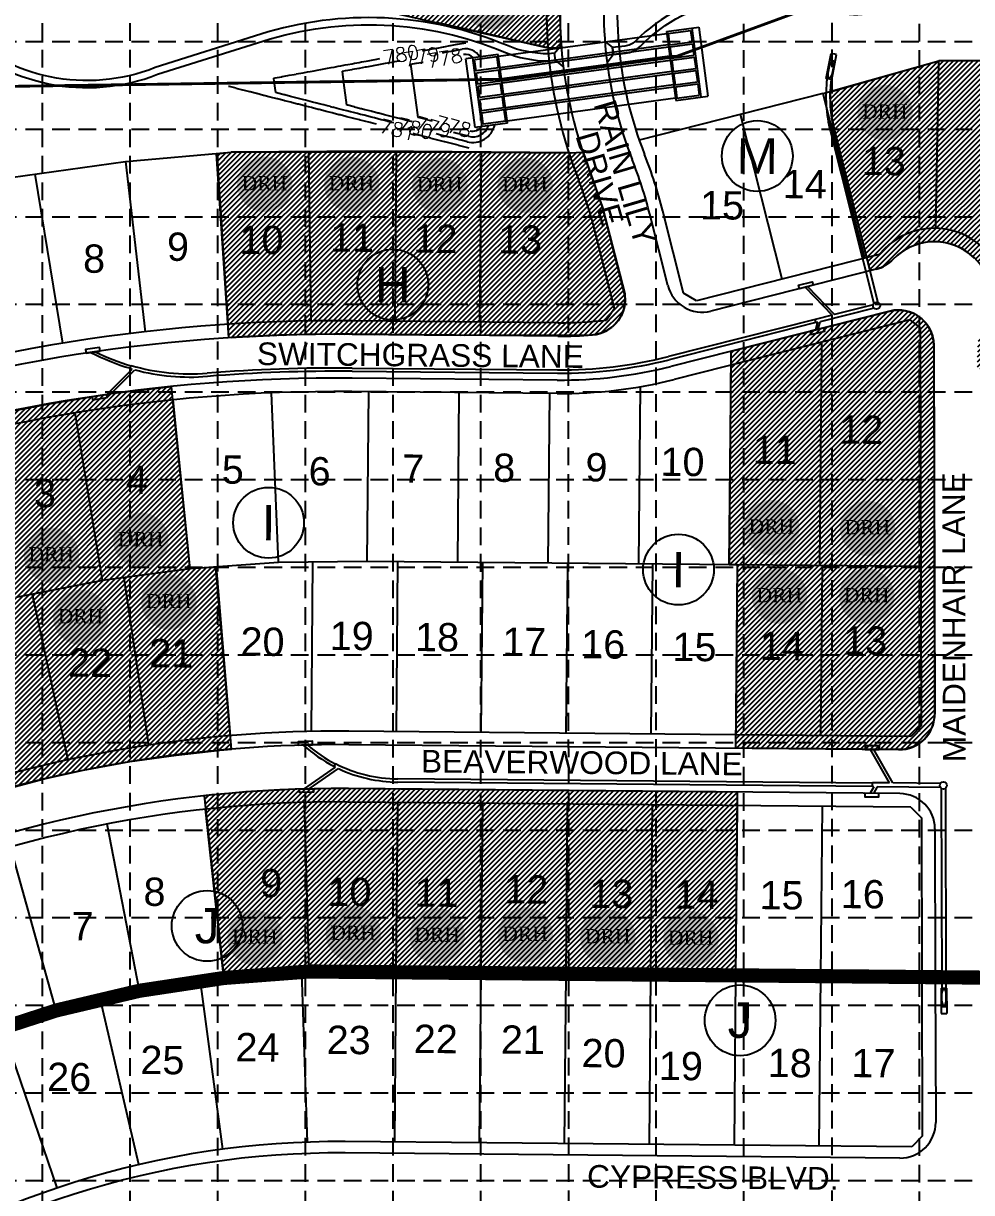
# Model space of a CAD drawing. Header units: feet. Extents: x 9681 to 12164, y 9191 to 13159.
# Drawn here: x 11095 to 11765, y 10733 to 11559 of the extents above; entities that cross this region are included whole.
import ezdxf
from ezdxf.enums import TextEntityAlignment as Align

# ---------------------------------------------------------------- set-up
doc = ezdxf.new("R2010")
doc.units = ezdxf.units.FT
doc.header["$MEASUREMENT"] = 0
doc.linetypes.add('CENTER2', pattern=[1.125, 0.75, -0.125, 0.125, -0.125])
doc.linetypes.add('DASHED', pattern=[0.75, 0.5, -0.25])
for name, color, linetype in [('1BLKNO', 15, 'Continuous'), ('1LOT', 15, 'Continuous'), ('1LTNO', 15, 'Continuous'), ('1PHASELINE', 2, 'Continuous'), ('1PVMT', 15, 'Continuous'), ('1ROW', 15, 'Continuous'), ('1SD', 15, 'Continuous'), ('1SD-INLET', 15, 'Continuous'), ('1STNM', 15, 'Continuous'), ('4BLKNO', 3, 'Continuous'), ('4LOT', 3, 'Continuous'), ('4LTNO', 3, 'Continuous'), ('4PVMT', 3, 'Continuous'), ('4ROW', 3, 'Continuous'), ('4STNM', 3, 'Continuous'), ('CL CREEK-REALIGN', 5, 'CENTER2'), ('CREEKCONT-MJR', 2, 'Continuous'), ('CREEKCONT-MNR', 3, 'Continuous'), ('DRH LOTS', 1, 'Continuous'), ('GRID', 254, 'DASHED'), ('LND-WALK', 2, 'Continuous'), ('SODDED LOT', 2, 'Continuous')]:
    doc.layers.add(name, color=color, linetype=linetype)
doc.styles.add('DRHorton', font='dutcheb.ttf')
doc.styles.get("Standard").update_dxf_attribs({"font": 'ARIAL.TTF'})

msp = doc.modelspace()

# ---------------------------------------------------------------- hatches: boundary and pattern name
h = msp.add_hatch(color=1)
h.paths.add_polyline_path([(11444.91, 11574.2, 1), (11405.69, 11574.2, 1)])
h.paths.add_polyline_path([(11407.63, 11566.13), (11442.65, 11566.13), (11442.65, 11583.52), (11407.63, 11583.52)], flags=24)
h = msp.add_hatch(color=1)
h.paths.add_polyline_path([(11723.2, 11496.07, 1), (11683.98, 11496.07, 1)])
h.paths.add_polyline_path([(11685.92, 11487.99), (11720.95, 11487.99), (11720.95, 11505.38), (11685.92, 11505.38)], flags=24)
h = msp.add_hatch(color=1)
h.paths.add_polyline_path([(11284.85, 11445.37, 1), (11245.63, 11445.37, 1)])
h.paths.add_polyline_path([(11247.57, 11437.29), (11282.6, 11437.29), (11282.6, 11454.68), (11247.57, 11454.68)], flags=24)
h = msp.add_hatch(color=1)
h.paths.add_polyline_path([(11346.4, 11445.37, 1), (11307.18, 11445.37, 1)])
h.paths.add_polyline_path([(11309.13, 11437.29), (11344.15, 11437.29), (11344.15, 11454.68), (11309.13, 11454.68)], flags=24)
h = msp.add_hatch(color=1)
h.paths.add_polyline_path([(11408.63, 11444.69, 1), (11369.41, 11444.69, 1)])
h.paths.add_polyline_path([(11371.35, 11436.61), (11406.38, 11436.61), (11406.38, 11454), (11371.35, 11454)], flags=24)
h = msp.add_hatch(color=1)
h.paths.add_polyline_path([(11468.87, 11444.73, 1), (11429.65, 11444.73, 1)])
h.paths.add_polyline_path([(11431.59, 11436.65), (11466.62, 11436.65), (11466.62, 11454.04), (11431.59, 11454.04)], flags=24)
h = msp.add_hatch(color=1)
h.paths.add_polyline_path([(11643.04, 11202.84, 1), (11603.82, 11202.84, 1)])
h.paths.add_polyline_path([(11605.76, 11194.76), (11640.79, 11194.76), (11640.79, 11212.15), (11605.76, 11212.15)], flags=24)
h = msp.add_hatch(color=1)
h.paths.add_polyline_path([(11710.78, 11202.33, 1), (11671.56, 11202.33, 1)])
h.paths.add_polyline_path([(11673.5, 11194.26), (11708.52, 11194.26), (11708.52, 11211.64), (11673.5, 11211.64)], flags=24)
h = msp.add_hatch(color=1)
h.paths.add_polyline_path([(11197.34, 11193.94, 1), (11158.12, 11193.94, 1)])
h.paths.add_polyline_path([(11160.06, 11185.86), (11195.09, 11185.86), (11195.09, 11203.25), (11160.06, 11203.25)], flags=24)
h = msp.add_hatch(color=1)
h.paths.add_polyline_path([(11134.19, 11183.28, 1), (11094.97, 11183.28, 1)])
h.paths.add_polyline_path([(11096.91, 11175.21), (11131.93, 11175.21), (11131.93, 11192.59), (11096.91, 11192.59)], flags=24)
h = msp.add_hatch(color=1)
h.paths.add_polyline_path([(11648.6, 11154.34, 1), (11609.38, 11154.34, 1)])
h.paths.add_polyline_path([(11611.32, 11146.26), (11646.35, 11146.26), (11646.35, 11163.65), (11611.32, 11163.65)], flags=24)
h = msp.add_hatch(color=1)
h.paths.add_polyline_path([(11710.27, 11154.34, 1), (11671.05, 11154.34, 1)])
h.paths.add_polyline_path([(11672.99, 11146.26), (11708.02, 11146.26), (11708.02, 11163.65), (11672.99, 11163.65)], flags=24)
h = msp.add_hatch(color=1)
h.paths.add_polyline_path([(11217.22, 11150.18, 1), (11178, 11150.18, 1)])
h.paths.add_polyline_path([(11179.95, 11142.1), (11214.97, 11142.1), (11214.97, 11159.49), (11179.95, 11159.49)], flags=24)
h = msp.add_hatch(color=1)
h.paths.add_polyline_path([(11154.89, 11139.37, 1), (11115.67, 11139.37, 1)])
h.paths.add_polyline_path([(11117.62, 11131.3), (11152.64, 11131.3), (11152.64, 11148.69), (11117.62, 11148.69)], flags=24)
h = msp.add_hatch(color=1)
h.paths.add_polyline_path([(11278.02, 10913.02, 1), (11238.8, 10913.02, 1)])
h.paths.add_polyline_path([(11240.75, 10904.94), (11275.77, 10904.94), (11275.77, 10922.33), (11240.75, 10922.33)], flags=24)
h = msp.add_hatch(color=1)
h.paths.add_polyline_path([(11347.49, 10915.8, 1), (11308.27, 10915.8, 1)])
h.paths.add_polyline_path([(11310.22, 10907.72), (11345.24, 10907.72), (11345.24, 10925.11), (11310.22, 10925.11)], flags=24)
h = msp.add_hatch(color=1)
h.paths.add_polyline_path([(11406.77, 10914.37, 1), (11367.55, 10914.37, 1)])
h.paths.add_polyline_path([(11369.49, 10906.29), (11404.52, 10906.29), (11404.52, 10923.68), (11369.49, 10923.68)], flags=24)
h = msp.add_hatch(color=1)
h.paths.add_polyline_path([(11468.95, 10915.06, 1), (11429.73, 10915.06, 1)])
h.paths.add_polyline_path([(11431.67, 10906.99), (11466.69, 10906.99), (11466.69, 10924.37), (11431.67, 10924.37)], flags=24)
h = msp.add_hatch(color=1)
h.paths.add_polyline_path([(11527.3, 10913.33, 1), (11488.08, 10913.33, 1)])
h.paths.add_polyline_path([(11490.02, 10905.25), (11525.05, 10905.25), (11525.05, 10922.64), (11490.02, 10922.64)], flags=24)
h = msp.add_hatch(color=1)
h.paths.add_polyline_path([(11586, 10912.28, 1), (11546.78, 10912.28, 1)])
h.paths.add_polyline_path([(11548.72, 10904.21), (11583.75, 10904.21), (11583.75, 10921.6), (11548.72, 10921.6)], flags=24)
at = {"layer": 'SODDED LOT'}
h = msp.add_hatch(dxfattribs=at)
h.set_pattern_fill('ANSI31', color=256, scale=20, style=0)
h.paths.add_polyline_path([(11241.19, 11592.68), (11267.75, 11709.24), (11423.52, 11673.45), (11436.25, 11670.98), (11461.97, 11665.21), (11465.88, 11663.93), (11469.16, 11662.4), (11471.78, 11660.64), (11474.73, 11658.12), (11476.92, 11655.41), (11478.69, 11652.6), (11480.22, 11649.35), (11481.3, 11645.22), (11481.71, 11640.15), (11481.03, 11635.02), (11478.53, 11622.07), (11477.41, 11615.01), (11476.11, 11605.56), (11473.96, 11583.19), (11473.96, 11568.37), (11473.96, 11555.69), (11474.93, 11541.64), (11465.35, 11541.72), (11421.35, 11551.86), (11410.95, 11554.19), (11387.59, 11559.51), (11338.63, 11570.61), (11289.69, 11581.73)])
h = msp.add_hatch(dxfattribs=at)
h.set_pattern_fill('ANSI31', color=256, scale=20, style=0)
h.paths.add_polyline_path([(11693.06, 11384.43), (11667.44, 11484.82), (11665.99, 11492.2), (11665.09, 11500.27), (11664.81, 11510.83), (11741.45, 11532.73), (11907.73, 11533.06), (11908.5, 11388.33), (11908.66, 11315.25), (11768.93, 11314.7), (11768.98, 11329.82), (11769.17, 11332.91), (11769.9, 11336.5), (11771.15, 11339.87), (11774.97, 11346.96), (11776.68, 11351.18), (11777.89, 11355.45), (11778.65, 11360.04), (11778.87, 11364.68), (11778.6, 11369.03), (11777.79, 11373.71), (11776.42, 11378.15), (11774.7, 11382.19), (11772.42, 11386.27), (11769.64, 11390.08), (11766.72, 11393.23), (11763.21, 11396.29), (11759.43, 11398.91), (11755.37, 11401.07), (11751.09, 11402.78), (11746.54, 11403.98), (11742.08, 11404.65), (11737.69, 11404.8), (11733.15, 11404.48), (11728.68, 11403.64), (11724.24, 11402.27), (11720.07, 11400.43), (11716.08, 11398.11), (11712.47, 11395.45), (11708.14, 11391.43), (11706.51, 11389.92), (11703.64, 11387.99), (11700.49, 11386.43), (11697.12, 11385.34)])
h = msp.add_hatch(dxfattribs=at)
h.set_pattern_fill('ANSI31', color=256, scale=20, style=0)
h.paths.add_polyline_path([(11239.8, 11336.84), (11231.23, 11466.93), (11241.23, 11468.06), (11296.23, 11468.22), (11418.85, 11468.07), (11480.23, 11467.59), (11490.15, 11468.08), (11498.98, 11443.25), (11503.96, 11428.94), (11519.58, 11368.08), (11519.83, 11362.87), (11519.34, 11359.12), (11518.4, 11355.72), (11517.02, 11352.27), (11515.06, 11349.16), (11512.77, 11346.45), (11510.23, 11344.17), (11507.04, 11342.05), (11503.66, 11340.42), (11500.09, 11339.41), (11496.36, 11338.87), (11403.62, 11338.67), (11301.71, 11339.46), (11273.77, 11338.5)])
h = msp.add_hatch(dxfattribs=at)
h.set_pattern_fill('ANSI31', color=256, scale=20, style=0)
h.paths.add_polyline_path([(11598.09, 11047), (11599.17, 11176.42), (11593.52, 11176.5), (11594.86, 11327.51), (11671.23, 11346.81), (11705.92, 11355.57), (11706.88, 11355.83), (11710.15, 11356.41), (11713.64, 11356.57), (11717.23, 11356.24), (11720.58, 11355.39), (11724.03, 11354), (11726.89, 11352.31), (11729.59, 11350.23), (11732.23, 11347.49), (11734.24, 11344.7), (11735.84, 11341.63), (11737.03, 11338.43), (11737.71, 11335.02), (11737.96, 11331.72), (11738.55, 11069.11), (11737.37, 11063.01), (11734.56, 11057.38), (11731.62, 11053.51), (11728.34, 11050.81), (11726.94, 11049.72), (11723.12, 11047.8), (11719.88, 11046.64), (11716.29, 11046.13)])
h = msp.add_hatch(dxfattribs=at)
h.set_pattern_fill('ANSI31', color=256, scale=20, style=0)
h.paths.add_polyline_path([(11241.81, 11046.26), (11230.72, 11174.92), (11212.69, 11173.68), (11199.46, 11302.37), (11156.57, 11297.38), (11111.46, 11289.86), (11058.91, 11279.64), (11025.67, 11271.23), (10992.26, 11262), (10947.63, 11248.05), (10929.92, 11241.76), (10926.95, 11240.58), (10923.85, 11238.54), (10920.94, 11236.1), (10918.59, 11233.35), (10916.7, 11230.36), (10915.19, 11227.05), (10914.11, 11223.23), (10913.73, 11219.89), (10913.7, 11216.07), (10914.32, 11212.5), (10921.32, 11194.01), (10992.2, 11014.98), (10994.11, 11011.08), (10998.37, 11005.65), (11001.5, 11003.26), (11006.48, 11000.54), (11012.37, 10999), (11016.17, 10998.95), (11020.23, 10999.33), (11032.77, 11003.24), (11067.64, 11014.2), (11109.39, 11025.24), (11137, 11031.4), (11170.07, 11037.55), (11202.63, 11042.01), (11233.64, 11045.57)])
h = msp.add_hatch(dxfattribs=at)
h.set_pattern_fill('ANSI31', color=256, scale=20, style=0)
h.paths.add_polyline_path([(11598.19, 10886.4), (11599.33, 11015.94), (11361.74, 11018.05), (11321.74, 11018.38), (11286.75, 11017.98), (11253.01, 11016.08), (11224.18, 11013.51), (11222.55, 11013.25), (11236.42, 10884.68), (11296.49, 10889.23)])

# ---------------------------------------------------------------- linework, layer by layer
at = {"layer": '1BLKNO', "color": 7, "linetype": 'Continuous'}
for centre in [(11613.26, 11465.37), (11355.75, 11374.49), (11268.01, 11206.24), (11557.58, 11173.15), (11224.59, 10921.38)]:
    msp.add_circle(centre, 25, dxfattribs=at)
at = {"layer": '1LOT', "color": 7, "linetype": 'Continuous'}
for p, q in [((10743.93, 11705.37), (11465.34, 11541.9)), ((11659.67, 11509.44), (11741.51, 11532.74)), ((11739.3, 11414.3), (11741.51, 11532.74)), ((11907.96, 11533.14), (11741.51, 11532.74)), ((11659.67, 11509.44), (11529.86, 11476.62)), ((11659.67, 11509.44), (11689.09, 11393.11)), ((11630.92, 11378.4), (11601.5, 11494.73)), ((11166.93, 11461.43), (11241.55, 11468.11)), ((11342.93, 11468.77), (11241.55, 11468.11)), ((11296.08, 11468.47), (11297.94, 11348.81)), ((11480.16, 11467.53), (11342.93, 11468.77)), ((11357.34, 11348.64), (11358.43, 11468.63)), ((11417.34, 11348.09), (11418.43, 11468.09)), ((10973.84, 11434.52), (11166.93, 11461.43)), ((11166.93, 11461.43), (11180.68, 11341.22)), ((11231.39, 11467.2), (11239.22, 11346.46)), ((11102.83, 11452.5), (11122.47, 11333.1)), ((11657.45, 11175.9), (11658.89, 11333.89)), ((11593.49, 11176.48), (11594.77, 11317.68)), ((11529.52, 11177.06), (11530.66, 11302.41)), ((11274.91, 11178.11), (11270.04, 11298.02)), ((11337.62, 11178.81), (11338.71, 11298.8)), ((11401.59, 11178.23), (11402.68, 11298.22)), ((11465.56, 11177.65), (11466.65, 11297.64)), ((11212.63, 11173.68), (11200.47, 11293.06)), ((11150.74, 11165.47), (11131.33, 11283.89)), ((11337.62, 11178.81), (11274.91, 11178.11)), ((11299.13, 11178.38), (11298.05, 11058.77)), ((11728.84, 11175.25), (11337.62, 11178.81)), ((11359.14, 11178.61), (11358.05, 11058.62)), ((11212.63, 11173.68), (11150.74, 11165.47)), ((11274.91, 11178.11), (11212.63, 11173.68)), ((11230.93, 11174.98), (11240.91, 11055.8)), ((11419.14, 11178.07), (11418.05, 11058.07)), ((11479.13, 11177.52), (11478.04, 11057.53)), ((11539.13, 11176.98), (11538.04, 11056.98)), ((11599.13, 11176.43), (11598.04, 11056.44)), ((11659.13, 11175.89), (11658.04, 11055.89)), ((11150.74, 11165.47), (11089.46, 11153.5)), ((11165.62, 11167.44), (11183.24, 11049.09)), ((11100.93, 11155.74), (11126.11, 11038.71)), ((11296.64, 10889.17), (11293.42, 11008.65)), ((11358.18, 10888.61), (11359.27, 11008.6)), ((11418.17, 10888.06), (11419.26, 11008.06)), ((11478.17, 10887.52), (11479.26, 11007.51)), ((11538.17, 10886.97), (11539.26, 11006.97)), ((11598.17, 10886.43), (11599.26, 11006.42)), ((11658.16, 10885.88), (11659.25, 11005.88)), ((11236.44, 10884.59), (11223.37, 11003.87)), ((11176.76, 10875.55), (11153.95, 10993.37)), ((11118.03, 10861.66), (11085.62, 10977.2)), ((11296.64, 10889.17), (11236.44, 10884.59)), ((11729.55, 10885.23), (11296.64, 10889.17)), ((11236.44, 10884.59), (11176.76, 10875.55)), ((11176.76, 10875.55), (11118.03, 10861.66)), ((11118.03, 10861.66), (11060.63, 10842.99))]:
    msp.add_line(p, q, dxfattribs=at)
at = {"layer": '1PHASELINE', "color": 7, "linetype": 'Continuous', "const_width": 10}
msp.add_lwpolyline([(11909.52, 10895.09), (11779.52, 10894.77), (11779.55, 10884.78), (11296.64, 10889.17), (11236.44, 10884.59), (11176.76, 10875.55), (11118.03, 10861.66), (11060.63, 10842.99)], dxfattribs=at)
at = {"layer": '1PVMT', "color": 7, "linetype": 'Continuous'}
for p, q in [((11550.05, 11373.93), (11537.34, 11424.19)), ((11519.07, 11369.98), (11507.29, 11416.59)), ((11697.17, 11385.35), (11580.42, 11355.82)), ((11706.82, 11355.81), (11552.18, 11316.71)), ((11472.25, 11338.09), (11327.27, 11339.41)), ((11737.95, 11331.64), (11738.59, 11070.95)), ((11471.97, 11307.09), (11326.98, 11308.41)), ((11713.36, 11045.89), (11324.63, 11049.42)), ((11714.02, 11014.88), (11324.35, 11018.42)), ((11738.79, 10989.94), (11739.05, 10884.97)), ((11739.05, 10884.97), (11770.05, 10885.05))]:
    msp.add_line(p, q, dxfattribs=at)
for centre, radius, start, end in [((11789.3, 11567.8), 315.5, 168.30711, 201.60863), ((11789.3, 11567.8), 284.5, 168.30711, 201.60863), ((11231.47, 11346.84), 315.5, 14.19141, 21.60863), ((11231.47, 11346.84), 284.5, 14.19141, 21.60863), ((11738.37, 11364.31), 40.5, 328.06238, 136.26915), ((11691.04, 11409.59), 25, 284.19141, 316.26915), ((11494.84, 11363.85), 25, 274.42091, 14.19141), ((11574.29, 11380.06), 25, 194.19141, 284.19141), ((11712.95, 11331.58), 25, 0.14012, 104.19141), ((11316.49, 10153.96), 1185.5, 89.47929, 109.68144), ((11474.83, 11622.58), 284.5, 269.47929, 274.42091), ((11474.83, 11622.58), 315.5, 269.47929, 284.19141), ((11316.49, 10153.96), 1154.5, 89.47929, 109.54388), ((11713.59, 11070.89), 25, 269.47929, 0.14012), ((11316.49, 10153.96), 895.5, 89.47929, 109.07705), ((11316.49, 10153.96), 864.5, 89.47929, 115.07821), ((11713.79, 10989.88), 25, 0.14012, 89.47929)]:
    msp.add_arc(centre, radius, start, end, dxfattribs=at)
at = {"layer": '1ROW', "color": 7, "linetype": 'Continuous'}
for p, q in [((11561.22, 11368.51), (11546.55, 11426.52)), ((11512.38, 11357.69), (11498.08, 11414.26)), ((11699.48, 11395.73), (11570.33, 11363.07)), ((11570.33, 11363.07), (11561.22, 11368.51)), ((11512.38, 11357.69), (11506.79, 11349.44)), ((11472.33, 11347.59), (11327.35, 11348.91)), ((11721.13, 11349.63), (11554.51, 11307.5)), ((11721.13, 11349.63), (11728.42, 11343.97)), ((11728.42, 11343.97), (11729.11, 11062.75)), ((11471.88, 11297.59), (11326.9, 11298.91)), ((11729.11, 11062.75), (11721.63, 11055.31)), ((11721.63, 11055.31), (11324.72, 11058.92)), ((11721.75, 11005.31), (11324.26, 11008.92)), ((11721.75, 11005.31), (11729.27, 10997.74)), ((11729.27, 10997.74), (11729.55, 10885.23))]:
    msp.add_line(p, q, dxfattribs=at)
for centre, radius, start, end in [((11789.3, 11567.8), 325, 168.30711, 201.60863), ((11789.3, 11567.8), 275, 168.30711, 201.60863), ((11231.47, 11346.84), 325, 14.19141, 21.60863), ((11231.47, 11346.84), 275, 14.19141, 21.60863), ((11738.37, 11364.31), 50, 323.27023, 141.0613), ((11316.49, 10153.96), 1195, 89.47929, 110.04041), ((11474.83, 11622.58), 275, 269.47929, 276.67225), ((11474.83, 11622.58), 325, 269.47929, 284.19141), ((11316.49, 10153.96), 1145, 89.47929, 109.97235), ((11316.49, 10153.96), 905, 89.47929, 109.54097), ((11316.49, 10153.96), 855, 89.47929, 115.07821)]:
    msp.add_arc(centre, radius, start, end, dxfattribs=at)
at = {"layer": '1SD', "color": 7, "linetype": 'Continuous'}
for p, q in [((11549.29, 11551.76), (11430.37, 11535.69)), ((11549.09, 11553.25), (11571.88, 11556.33)), ((11549.09, 11553.25), (11555.65, 11504.69)), ((11550.28, 11551.9), (11566.13, 11554.04)), ((11550.28, 11551.9), (11551.35, 11543.97)), ((11566.13, 11554.04), (11567.21, 11546.11)), ((11566.93, 11555.66), (11573.49, 11507.1)), ((11571.88, 11556.33), (11578.44, 11507.77)), ((11550.36, 11543.83), (11431.44, 11527.76)), ((11550.56, 11542.35), (11431.64, 11526.28)), ((11551.35, 11543.97), (11567.21, 11546.11)), ((11551.55, 11542.48), (11567.41, 11544.62)), ((11551.55, 11542.48), (11552.62, 11534.55)), ((11567.41, 11544.62), (11568.48, 11536.7)), ((11430.17, 11537.18), (11407.38, 11534.1)), ((11413.94, 11485.54), (11407.38, 11534.1)), ((11418.89, 11486.21), (11412.33, 11534.77)), ((11429.38, 11535.56), (11413.52, 11533.42)), ((11430.45, 11527.63), (11429.38, 11535.56)), ((11436.73, 11488.62), (11430.17, 11537.18)), ((11551.63, 11534.42), (11432.71, 11518.35)), ((11552.62, 11534.55), (11568.48, 11536.7)), ((11552.82, 11533.07), (11568.68, 11535.21)), ((11568.68, 11535.21), (11569.75, 11527.28)), ((11662.02, 11520.22), (11665.37, 11537.91)), ((11669.3, 11537.17), (11665.37, 11537.91)), ((11665.95, 11519.48), (11669.3, 11537.17)), ((11414.59, 11525.49), (11413.52, 11533.42)), ((11430.45, 11527.63), (11414.59, 11525.49)), ((11430.65, 11526.14), (11414.79, 11524)), ((11431.72, 11518.22), (11430.65, 11526.14)), ((11551.83, 11532.93), (11432.91, 11516.86)), ((11552.82, 11533.07), (11553.89, 11525.14)), ((11553.89, 11525.14), (11569.75, 11527.28)), ((11554.1, 11523.65), (11569.95, 11525.79)), ((11569.95, 11525.79), (11571.02, 11517.87)), ((11668.37, 11532.25), (11664.44, 11533)), ((11415.87, 11516.07), (11414.79, 11524)), ((11431.72, 11518.22), (11415.87, 11516.07)), ((11552.9, 11525), (11433.98, 11508.94)), ((11553.1, 11523.52), (11434.19, 11507.45)), ((11554.1, 11523.65), (11555.17, 11515.72)), ((11555.17, 11515.72), (11571.02, 11517.87)), ((11665.95, 11519.48), (11662.02, 11520.22)), ((11431.92, 11516.73), (11416.07, 11514.59)), ((11417.14, 11506.66), (11416.07, 11514.59)), ((11432.99, 11508.8), (11417.14, 11506.66)), ((11432.99, 11508.8), (11431.92, 11516.73)), ((11554.18, 11515.59), (11435.26, 11499.52)), ((11554.38, 11514.1), (11435.46, 11498.03)), ((11555.37, 11514.24), (11571.22, 11516.38)), ((11555.37, 11514.24), (11556.44, 11506.31)), ((11571.22, 11516.38), (11572.3, 11508.45)), ((11433.19, 11507.31), (11417.34, 11505.17)), ((11418.41, 11497.24), (11417.34, 11505.17)), ((11434.27, 11499.39), (11433.19, 11507.31)), ((11555.45, 11506.18), (11436.53, 11490.11)), ((11555.65, 11504.69), (11578.44, 11507.77)), ((11556.44, 11506.31), (11572.3, 11508.45)), ((11434.27, 11499.39), (11418.41, 11497.24)), ((11434.47, 11497.9), (11418.61, 11495.76)), ((11419.68, 11487.83), (11418.61, 11495.76)), ((11435.54, 11489.97), (11434.47, 11497.9)), ((11436.73, 11488.62), (11413.94, 11485.54)), ((11435.54, 11489.97), (11419.68, 11487.83)), ((11664.88, 11482.74), (11695.61, 11361.23)), ((11667.79, 11483.47), (11698.51, 11361.96)), ((11646.99, 11372.66), (11666.11, 11353)), ((11648.67, 11373.08), (11667.79, 11353.42)), ((11695.15, 11360.34), (11667.79, 11353.42)), ((11666.11, 11353), (11654.1, 11349.96)), ((11695.76, 11357.92), (11657.76, 11348.31)), ((11654.13, 11349.84), (11550.44, 11323.62)), ((11654.69, 11347.66), (11550.99, 11321.43)), ((11654.72, 11347.54), (11654.1, 11349.96)), ((11654.59, 11342.61), (11656.09, 11347.88)), ((11656.09, 11347.88), (11654.72, 11347.54)), ((11656.27, 11343.03), (11657.76, 11348.31)), ((11153.48, 11296.72), (11171.6, 11314.81)), ((11153.8, 11294.56), (11173.55, 11314.28)), ((11170.31, 11315.18), (11170.89, 11317.36)), ((11327.03, 11313.29), (11472.01, 11311.97)), ((11327.05, 11315.54), (11472.03, 11314.22)), ((11706.69, 11022.45), (11693.34, 11046.07)), ((11709, 11022.43), (11695.64, 11046.05)), ((11292.93, 11018.11), (11315.25, 11033.52)), ((11296.58, 11018.2), (11317.32, 11032.52)), ((11315.17, 11036.08), (11314.14, 11034.08)), ((11694.72, 11019.93), (11359.28, 11022.98)), ((11694.74, 11022.18), (11359.3, 11025.23)), ((11694.71, 11019.56), (11694.74, 11022.56)), ((11706.69, 11022.45), (11694.74, 11022.56)), ((11742.73, 11022.12), (11709, 11022.43)), ((11695.69, 11019.55), (11693.05, 11015.07)), ((11695.69, 11019.55), (11694.71, 11019.56)), ((11698, 11019.53), (11695.36, 11015.05)), ((11742.7, 11019.12), (11698, 11019.53)), ((11743.22, 11018.6), (11743.56, 10877.48)), ((11746.22, 11018.61), (11746.56, 10877.49)), ((11743.06, 10877.48), (11747.06, 10877.49)), ((11743.06, 10877.48), (11743.11, 10859.48)), ((11747.06, 10877.49), (11747.11, 10859.49)), ((11743.1, 10864.48), (11747.1, 10864.49)), ((11743.11, 10859.48), (11747.11, 10859.49))]:
    msp.add_line(p, q, dxfattribs=at)
for centre in [(11697.55, 11359.66), (11744.71, 11020.6)]:
    msp.add_circle(centre, 2.5, dxfattribs=at)
for centre, radius, start, end in [((11763.27, 11507.66), 101.5, 172.9453, 194.21395), ((11763.27, 11507.66), 98.5, 173.05723, 194.21395), ((11212.43, 11460.32), 149.12, 243.32883, 253.80077), ((11212.43, 11460.32), 150.88, 242.39193, 253.81415), ((11474.83, 11622.58), 310.62, 269.47929, 284.19141), ((11474.83, 11622.58), 308.38, 269.47929, 284.19141), ((11212.43, 11460.32), 151.12, 253.81603, 254.32615), ((11212.43, 11460.32), 148.88, 253.79884, 274.70964), ((11212.43, 11460.32), 151.12, 255.09039, 274.70964), ((11316.49, 10153.96), 1161.62, 89.47929, 94.5343), ((11316.49, 10153.96), 1159.37, 89.47929, 94.5343), ((11360.2, 11124.1), 101, 227.91953, 242.90404), ((11360.2, 11124.1), 99, 229.15243, 242.90404), ((11360.2, 11124.1), 101.12, 242.90404, 243.60608), ((11360.2, 11124.1), 98.88, 242.90404, 269.48062), ((11360.2, 11124.1), 101.12, 244.90981, 269.48062)]:
    msp.add_arc(centre, radius, start, end, dxfattribs=at)
for centre, major_axis in [((11665.2, 11526.24), (1.12, 5.9)), ((11745.08, 10870.98), (-0.01, 6))]:
    msp.add_ellipse(centre, major_axis=major_axis, ratio=0.25, dxfattribs=at)
at = {"layer": '1SD-INLET', "color": 7, "linetype": 'Continuous'}
for points in [[(11642.98, 11371.65), (11642.37, 11374.07), (11652.07, 11376.52), (11652.68, 11374.1)], [(11650.58, 11341.59), (11651.2, 11339.17), (11660.89, 11341.62), (11660.28, 11344.04)], [(11148.94, 11327.57), (11148.58, 11330.04), (11138.69, 11328.59), (11139.05, 11326.11)], [(11153.46, 11296.88), (11153.82, 11294.4), (11143.93, 11292.95), (11143.56, 11295.42)], [(11298.98, 11049.29), (11298.91, 11051.8), (11288.92, 11051.55), (11288.98, 11049.05)], [(11689.51, 11048.61), (11689.49, 11046.11), (11699.49, 11046.01), (11699.51, 11048.51)], [(11689.21, 11015.11), (11689.19, 11012.61), (11699.19, 11012.52), (11699.21, 11015.02)]]:
    msp.add_lwpolyline(points, close=True, dxfattribs=at)
msp.add_lwpolyline([(11289.76, 11018.03), (11299.76, 11018.28), (11299.82, 11015.78), (11289.82, 11015.53), (11289.76, 11018.03)], dxfattribs=at)
at = {"layer": '4BLKNO', "color": 7, "linetype": 'Continuous'}
msp.add_circle((11601.14, 10854.64), 25, dxfattribs=at)
at = {"layer": '4LOT', "color": 7, "linetype": 'Continuous'}
for p, q in [((11235.58, 10763.61), (11219.85, 10882.08)), ((11295.53, 10768.6), (11291.44, 10888.77)), ((11357.09, 10768.61), (11358.18, 10888.61)), ((11417.08, 10768.07), (11418.17, 10888.06)), ((11477.08, 10767.52), (11478.17, 10887.52)), ((11537.08, 10766.98), (11538.17, 10886.97)), ((11597.08, 10766.43), (11598.17, 10886.43)), ((11657.07, 10765.89), (11658.16, 10885.88)), ((11176.39, 10752.79), (11149.2, 10869.03)), ((11118.55, 10736.23), (11080.1, 10849.32))]:
    msp.add_line(p, q, dxfattribs=at)
at = {"layer": '4PVMT', "color": 7, "linetype": 'Continuous'}
for p, q in [((11739.05, 10884.97), (11739.3, 10782.43)), ((11714.07, 10757.37), (11322.01, 10760.93))]:
    msp.add_line(p, q, dxfattribs=at)
for centre, radius, start, end in [((11714.3, 10782.37), 25, 269.47929, 0.14012), ((11316.49, 10153.96), 607, 89.47929, 126.17926)]:
    msp.add_arc(centre, radius, start, end, dxfattribs=at)
at = {"layer": '4ROW', "color": 7, "linetype": 'Continuous'}
for p, q in [((11729.55, 10885.23), (11729.82, 10772.73)), ((11722.34, 10765.3), (11322.08, 10768.93)), ((11729.82, 10772.73), (11722.34, 10765.3))]:
    msp.add_line(p, q, dxfattribs=at)
msp.add_arc((11316.49, 10153.96), 615, 89.47929, 125.59794, dxfattribs=at)
at = {"layer": 'CL CREEK-REALIGN', "color": 5, "linetype": 'Continuous', "lineweight": 30, "const_width": 2}
msp.add_lwpolyline([(11909.42, 11588.98), (11854.73, 11604.68), (11688.53, 11571.7), (11650.15, 11570.14), (11556.22, 11535.78), (11551.46, 11535.66), (11432.55, 11519.59), (11073.94, 11514.43), (10978.05, 11522.3), (10943.83, 11543.41), (10913.91, 11562.99), (10884.26, 11581.65), (10759.64, 11679.15), (10683.63, 11743.57), (10623.8, 11836.11), (10416.82, 11925.35), (10354.09, 11961.7), (10283.17, 11993.97), (10172.38, 12125.51), (9993.84, 12299.04), (9961.9, 12317.85)], dxfattribs=at)
at = {"layer": 'CREEKCONT-MJR', "color": 5, "extrusion": (0.181385, -0.983412, 0), "elevation": -9284.8}
for points in [[(13291.58, 780), (13296.13, 780)], [(13301.39, 780), (13306.17, 780)], [(13306.3, 780), (13312.38, 780)], [(13247.05, 780), (13250.4, 780)], [(13281.12, 780), (13281.79, 780)], [(13281.79, 780), (13286.1, 780)], [(13286.1, 780), (13286.68, 780)], [(13286.68, 780), (13291.12, 780)], [(13200.46, 780), (13203.23, 780)], [(13208.03, 780), (13210.49, 780)], [(13212.86, 780), (13215.51, 780)], [(13215.51, 780), (13217.7, 780)], [(13217.7, 780), (13220.53, 780)], [(13220.53, 780), (13222.56, 780)], [(13222.56, 780), (13225.54, 780)], [(13225.54, 780), (13227.44, 780)], [(13232.33, 780), (13235.58, 780)], [(13235.58, 780), (13237.23, 780)], [(13240.59, 780), (13242.13, 780)], [(13180.39, 780), (13184.36, 780)], [(13184.36, 780), (13185.41, 780)], [(13185.41, 780), (13189.01, 780)], [(13189.01, 780), (13190.43, 780)], [(13193.71, 780), (13195.44, 780)], [(13195.44, 780), (13198.45, 780)], [(13198.45, 780), (13200.46, 780)]]:
    msp.add_lwpolyline(points, dxfattribs=at)
at = {"layer": 'CREEKCONT-MJR', "color": 5, "elevation": 780}
for points in [[(11391.45, 11542.51), (11391.79, 11542.58)], [(11391.79, 11542.58), (11396.38, 11543.42)], [(11401.32, 11544.33), (11401.45, 11544.36)], [(11341.77, 11533.35), (11343.18, 11533.61)], [(11386.52, 11541.6), (11386.97, 11541.69)], [(11300.09, 11525.66), (11302.3, 11526.07)], [(11302.3, 11526.07), (11304.81, 11526.53)], [(11307.23, 11526.98), (11309.56, 11527.41)], [(11323.9, 11530.05), (11326.97, 11530.62)], [(11326.97, 11530.62), (11328.7, 11530.94)], [(11333.52, 11531.83), (11336.83, 11532.44)], [(11338.35, 11532.72), (11341.77, 11533.35)], [(11271.65, 11520.41), (11272.58, 11520.59)], [(11273.03, 11510.16), (11271.96, 11518.08)], [(11272.58, 11520.59), (11272.7, 11520.61)], [(11272.7, 11520.61), (11277.01, 11521.4)], [(11277.01, 11521.4), (11277.63, 11521.52)], [(11287.5, 11523.34), (11290.73, 11523.93)], [(11274.48, 11509.78), (11273.03, 11510.16)], [(11284.35, 11507.25), (11283.52, 11507.47)], [(11292.78, 11505.09), (11289.21, 11506.01)], [(11294.06, 11504.76), (11292.78, 11505.09)], [(11313.5, 11499.78), (11311.66, 11500.25)], [(11318.35, 11498.53), (11316.42, 11499.03)], [(11321.19, 11497.8), (11318.35, 11498.53)], [(11338.11, 11493.46), (11335.51, 11494.13)], [(11340.37, 11492.88), (11338.11, 11493.46)], [(11352.36, 11489.81), (11350.08, 11490.39)], [(11393.01, 11479.38), (11389.73, 11480.22)], [(11397.87, 11478.13), (11394.51, 11478.99)]]:
    msp.add_lwpolyline(points, dxfattribs=at)
at = {"layer": 'CREEKCONT-MJR', "color": 5, "extrusion": (-0.181385, 0.983412, 0), "elevation": 9284.8}
msp.add_lwpolyline([(-13301.15, 780), (-13301.39, 780)], dxfattribs=at)
at = {"layer": 'CREEKCONT-MJR', "color": 5, "extrusion": (0.990993, 0.133914, 0), "elevation": 12712.87}
msp.add_lwpolyline([(9904.86, 780), (9907.22, 780)], dxfattribs=at)
at = {"layer": 'CREEKCONT-MJR', "color": 5, "extrusion": (-0.248471, -0.968639, 0), "elevation": -13950.22}
for points in [[(8061.21, 780), (8061.06, 780)], [(8065.68, 780), (8061.21, 780)], [(8066.22, 780), (8065.68, 780)], [(8070.38, 780), (8066.22, 780)], [(8075.14, 780), (8071.24, 780)], [(8076.25, 780), (8075.14, 780)], [(8084.79, 780), (8081.27, 780)], [(8086.29, 780), (8084.79, 780)], [(8089.65, 780), (8086.29, 780)], [(8091.3, 780), (8089.65, 780)], [(8094.53, 780), (8091.3, 780)], [(8096.32, 780), (8094.53, 780)], [(8099.44, 780), (8096.32, 780)], [(8111.36, 780), (8109.28, 780)], [(8114.21, 780), (8111.36, 780)], [(8116.38, 780), (8114.21, 780)], [(8119.16, 780), (8116.38, 780)], [(8121.39, 780), (8119.16, 780)], [(8122.86, 780), (8121.39, 780)], [(8124.06, 780), (8122.86, 780)], [(8136.54, 780), (8134.09, 780)], [(8139.1, 780), (8136.54, 780)], [(8178.4, 780), (8176.47, 780)], [(8184.97, 780), (8183.42, 780)], [(8193.45, 780), (8189.91, 780)], [(8194.86, 780), (8193.45, 780)], [(8198.47, 780), (8194.86, 780)], [(8199.12, 780), (8198.47, 780)]]:
    msp.add_lwpolyline(points, dxfattribs=at)
at = {"layer": 'CREEKCONT-MJR', "color": 5, "extrusion": (0.248471, 0.968639, 0), "elevation": 13950.22}
for points in [[(-8104.35, 780), (-8101.33, 780)], [(-8131.64, 780), (-8129.07, 780)], [(-8134.09, 780), (-8131.64, 780)], [(-8144.12, 780), (-8141.45, 780)], [(-8145.76, 780), (-8144.12, 780)], [(-8180.03, 780), (-8178.4, 780)], [(-8189.91, 780), (-8188.43, 780)]]:
    msp.add_lwpolyline(points, dxfattribs=at)
at = {"layer": 'CREEKCONT-MJR', "color": 5, "linetype": 'Continuous'}
msp.add_arc((11412.19, 11490.98), 16, 255.61293, 347.12211, dxfattribs=at)
at = {"layer": 'CREEKCONT-MNR', "color": 5}
for points, elevation in [([(11390.8, 11538.34), (11391.85, 11538.53)], 779), ([(11396.79, 11539.44), (11398.76, 11539.81)], 779), ([(11401.72, 11540.35), (11403.56, 11540.69)], 779), ([(11320.12, 11525.3), (11322.3, 11525.7)], 779), ([(11336.37, 11528.3), (11337.23, 11528.46)], 779), ([(11341.09, 11529.17), (11342.17, 11529.37)], 779), ([(11342.17, 11529.37), (11345.84, 11530.04)], 779), ([(11345.84, 11530.04), (11347.1, 11530.28)], 779), ([(11352.04, 11531.19), (11355.37, 11531.8)], 779), ([(11372.36, 11530.88), (11372.52, 11530.91)], 778), ([(11239.72, 11514.58), (11239.72, 11514.58)], 781), ([(11240.13, 11514.48), (11239.98, 11514.52)], 781), ([(11239.98, 11514.52), (11239.98, 11514.52)], 781), ([(11250.02, 11511.94), (11249.85, 11511.99)], 781), ([(11254.87, 11510.7), (11254.71, 11510.74)], 781), ([(11259.71, 11509.46), (11259.57, 11509.49)], 781), ([(11288.52, 11502.07), (11284.14, 11503.19)], 781), ([(11294, 11500.66), (11293.38, 11500.82)], 781), ([(11373.68, 11492.57), (11371.55, 11508.36)], 778), ([(11298.91, 11499.4), (11298.23, 11499.58)], 781), ([(11303.82, 11498.14), (11303.09, 11498.33)], 781), ([(11308.72, 11496.89), (11307.95, 11497.08)], 781), ([(11318.51, 11494.38), (11317.67, 11494.59)], 781), ([(11323.39, 11493.12), (11322.52, 11493.34)], 781), ([(11345.17, 11495.77), (11341.06, 11496.82)], 779), ([(11345.91, 11495.58), (11345.17, 11495.77)], 779), ([(11349.89, 11494.56), (11345.91, 11495.58)], 779), ([(11350.77, 11494.33), (11349.89, 11494.56)], 779), ([(11355.63, 11493.09), (11354.61, 11493.35)], 779), ([(11334.82, 11490.19), (11332.74, 11490.72)], 781), ([(11335.75, 11489.95), (11334.82, 11490.19)], 781), ([(11368.81, 11489.71), (11365.35, 11490.59)], 779), ([(11369.34, 11489.57), (11368.81, 11489.71)], 779), ([(11383.68, 11490.01), (11380.61, 11490.8)], 778), ([(11378.81, 11478.91), (11378.54, 11478.97)], 781), ([(11382.88, 11477.86), (11382.61, 11477.93)], 781), ([(11387.46, 11476.69), (11382.88, 11477.86)], 781), ([(11387.68, 11476.63), (11387.46, 11476.69)], 781), ([(11406.07, 11480.15), (11403.41, 11480.83)], 779), ([(11409.21, 11479.34), (11408.27, 11479.58)], 779), ([(11397.18, 11474.19), (11392.49, 11475.4)], 781), ([(11402.04, 11472.95), (11397.3, 11474.16)], 781), ([(11402.11, 11472.93), (11402.04, 11472.95)], 781), ([(11406.9, 11471.7), (11402.11, 11472.93)], 781)]:
    msp.add_lwpolyline(points, dxfattribs=dict(at, elevation=elevation))
at = {"layer": 'CREEKCONT-MNR', "color": 5, "extrusion": (0.181385, -0.983412, 0)}
for points, elevation in [([(13295.81, 779), (13297.95, 779)], -9280.82), ([(13297.95, 779), (13300.82, 779)], -9280.82), ([(13302.83, 779), (13305.84, 779)], -9280.82), ([(13307.71, 779), (13309.03, 779)], -9280.82), ([(13225.08, 779), (13225.22, 779)], -9280.82), ([(13225.22, 779), (13229.82, 779)], -9280.82), ([(13230.23, 779), (13234.59, 779)], -9280.82), ([(13234.59, 779), (13235.25, 779)], -9280.82), ([(13235.25, 779), (13239.38, 779)], -9280.82), ([(13250.3, 779), (13253.85, 779)], -9280.82), ([(13253.85, 779), (13255.32, 779)], -9280.82), ([(13258.7, 779), (13260.33, 779)], -9280.82), ([(13260.33, 779), (13263.57, 779)], -9280.82), ([(13263.57, 779), (13264.5, 779)], -9280.82), ([(13271.42, 778), (13275.25, 778)], -9276.83), ([(13275.41, 778), (13280.07, 778)], -9276.83), ([(13280.07, 778), (13280.12, 778)], -9276.83)]:
    msp.add_lwpolyline(points, dxfattribs=dict(at, elevation=elevation))
at = {"layer": 'CREEKCONT-MNR', "color": 5, "extrusion": (0.990993, 0.133914, 0)}
for points, elevation in [([(9897.39, 779), (9905.57, 779)], 12761.56), ([(9881.89, 778), (9903.92, 778)], 12810.25), ([(9881.42, 779), (9897.39, 779)], 12761.56)]:
    msp.add_lwpolyline(points, dxfattribs=dict(at, elevation=elevation))
at = {"layer": 'CREEKCONT-MNR', "color": 5, "extrusion": (-0.181385, 0.983412, 0), "elevation": 9280.82}
for points in [[(-13229.82, 779), (-13230.23, 779)], [(-13240.27, 779), (-13244.19, 779)]]:
    msp.add_lwpolyline(points, dxfattribs=at)
at = {"layer": 'CREEKCONT-MNR', "color": 5, "extrusion": (-0.248471, -0.968639, 0)}
for points, elevation in [([(8026.46, 781), (8026.19, 781)], -13946.23), ([(8026.85, 781), (8026.62, 781)], -13946.23), ([(8031.63, 781), (8026.85, 781)], -13946.23), ([(8031.84, 781), (8031.63, 781)], -13946.23), ([(8036.65, 781), (8031.84, 781)], -13946.23), ([(8046.68, 781), (8041.83, 781)], -13946.23), ([(8051.69, 781), (8046.83, 781)], -13946.23), ([(8051.83, 781), (8051.69, 781)], -13946.23), ([(8056.51, 781), (8051.83, 781)], -13946.23), ([(8056.64, 781), (8056.51, 781)], -13946.23), ([(8061.52, 781), (8056.64, 781)], -13946.23), ([(8061.8, 781), (8061.52, 781)], -13946.23), ([(8066.54, 781), (8061.8, 781)], -13946.23), ([(8066.94, 781), (8066.54, 781)], -13946.23), ([(8071.55, 781), (8066.94, 781)], -13946.23), ([(8072.05, 781), (8071.55, 781)], -13946.23), ([(8077.14, 781), (8076.57, 781)], -13946.23), ([(8081.58, 781), (8077.14, 781)], -13946.23), ([(8086.6, 781), (8082.23, 781)], -13946.23), ([(8111.03, 779), (8110.49, 779)], -13954.2), ([(8111.05, 779), (8111.03, 779)], -13954.2), ([(8115.85, 779), (8111.05, 779)], -13954.2), ([(8091.61, 781), (8087.3, 781)], -13946.23), ([(8096.63, 781), (8092.36, 781)], -13946.23), ([(8101.64, 781), (8097.42, 781)], -13946.23), ([(8102.48, 781), (8101.64, 781)], -13946.23), ([(8106.66, 781), (8102.48, 781)], -13946.23), ([(8116.69, 781), (8112.57, 781)], -13946.23), ([(8116.07, 779), (8115.85, 779)], -13954.2), ([(8120.7, 779), (8116.07, 779)], -13954.2), ([(8121.08, 779), (8120.7, 779)], -13954.2), ([(8123.5, 779), (8121.08, 779)], -13954.2), ([(8123.75, 779), (8123.5, 779)], -13954.2), ([(8128.15, 779), (8123.75, 779)], -13954.2), ([(8142.75, 779), (8138.79, 779)], -13954.2), ([(8147.63, 779), (8143.81, 779)], -13954.2), ([(8148.82, 779), (8147.63, 779)], -13954.2), ([(8163.49, 778), (8161.42, 778)], -13958.19), ([(8121.7, 781), (8117.61, 781)], -13946.23), ([(8122.22, 781), (8121.7, 781)], -13946.23), ([(8129.39, 781), (8125.33, 781)], -13946.23), ([(8130.27, 781), (8129.39, 781)], -13946.23), ([(8134.05, 781), (8130.27, 781)], -13946.23), ([(8152.52, 779), (8148.82, 779)], -13954.2), ([(8163.56, 778), (8163.49, 778)], -13958.19), ([(8168.37, 778), (8163.56, 778)], -13958.19), ([(8168.57, 778), (8168.37, 778)], -13958.19), ([(8164.49, 781), (8160.48, 781)], -13946.23), ([(8164.88, 781), (8164.49, 781)], -13946.23), ([(8169.51, 781), (8164.88, 781)], -13946.23), ([(8183.73, 781), (8178.94, 781)], -13946.23), ([(8190.95, 779), (8188.2, 779)], -13954.2), ([(8193.14, 779), (8190.95, 779)], -13954.2), ([(8198.15, 779), (8195.88, 779)], -13954.2), ([(8183.91, 781), (8183.73, 781)], -13946.23), ([(8188.87, 781), (8188.75, 781)], -13946.23), ([(8198.8, 781), (8198.78, 781)], -13946.23), ([(8201.7, 781), (8198.8, 781)], -13946.23)]:
    msp.add_lwpolyline(points, dxfattribs=dict(at, elevation=elevation))
at = {"layer": 'CREEKCONT-MNR', "color": 5, "extrusion": (0.248471, 0.968639, 0)}
for points, elevation in [([(-8041.66, 781), (-8036.83, 781)], 13946.23), ([(-8111.67, 781), (-8107.53, 781)], 13946.23), ([(-8128.76, 779), (-8128.15, 779)], 13954.2), ([(-8117.61, 781), (-8116.69, 781)], 13946.23), ([(-8153.84, 779), (-8152.52, 779)], 13954.2), ([(-8173.7, 781), (-8169.78, 781)], 13946.23)]:
    msp.add_lwpolyline(points, dxfattribs=dict(at, elevation=elevation))
at = {"layer": 'CREEKCONT-MNR', "color": 5, "linetype": 'Continuous'}
for centre, radius, start, end in [((11407.04, 11529.13), 12, 31.68015, 100.45046), ((11407.04, 11529.14), 8, 45.14456, 100.45046), ((11412.19, 11490.96), 12, 255.61293, 339.82681), ((11412.2, 11490.95), 8, 255.61293, 323.30643)]:
    msp.add_arc(centre, radius, start, end, dxfattribs=at)
at = {"layer": 'GRID', "color": 253, "linetype": 'DASHED', "ltscale": 25}
for p, q in [((11666.32, 9503.2), (11665.85, 13095.6)), ((11727.9, 9502.56), (11727.76, 13095.6)), ((11108.35, 9502.98), (11108.35, 13094.21)), ((11170.26, 9502.97), (11170.26, 13094.21)), ((11232.18, 9502.96), (11232.18, 13094.21)), ((11294.09, 9502.95), (11294.09, 13094.21)), ((11356, 9502.94), (11356, 13094.21)), ((11417.92, 9502.93), (11417.92, 13094.21)), ((11480.13, 9503.07), (11479.83, 13094.21)), ((11541.98, 9503.37), (11541.75, 13094.21)), ((11603.84, 9502.63), (11603.66, 13094.21)), ((9746.23, 11546.35), (12098.98, 11546.35)), ((9746.23, 11484.44), (12098.98, 11484.44)), ((9746.23, 11422.52), (12098.98, 11422.52)), ((9746.23, 11360.61), (12098.98, 11360.61)), ((9746.23, 11298.69), (12098.98, 11298.69)), ((9746.23, 11236.78), (12098.98, 11236.78)), ((9746.23, 11174.86), (12098.98, 11174.86)), ((9746.23, 11112.95), (12098.98, 11112.95)), ((9746.23, 11051.04), (12098.98, 11051.04)), ((9746.23, 10989.12), (12098.98, 10989.12)), ((9746.23, 10927.21), (12098.98, 10927.21)), ((9746.23, 10865.29), (12098.98, 10865.29)), ((9746.23, 10803.38), (12098.98, 10803.38)), ((9746.23, 10741.46), (12098.98, 10741.46))]:
    msp.add_line(p, q, dxfattribs=at)
at = {"layer": 'LND-WALK', "color": 7, "linetype": 'Continuous'}
msp.add_lwpolyline([(11735.68, 11612.3), (11736.69, 11621.69), (11731.72, 11622.3), (11730.71, 11612.83, -0.499942), (11665.41, 11573.97, 0.301554), (11527.12, 11546.59, -0.171755), (11519.57, 11543.03), (11511.03, 11542.17), (11511.46, 11537.18), (11520.07, 11538.06, 0.171755), (11530.64, 11543.04, -0.301554), (11663.5, 11569.34, 0.499942)], format="xyb", close=True, dxfattribs=at)
msp.add_lwpolyline([(11026.16, 11569.2), (11044.32, 11552.56, 0.294701), (11189.56, 11523.1), (11263.94, 11546.63, -0.17749), (11434.11, 11538.98, 0.099768), (11466.08, 11532.59), (11470.59, 11533.05), (11470.06, 11538.02), (11465.83, 11537.59, -0.098972), (11436.04, 11543.6, 0.17749), (11262.43, 11551.4), (11187.89, 11527.81, -0.295204), (11047.76, 11556.19), (11029.37, 11573.04, 0.0906)], format="xyb", dxfattribs=at)
for points in [[(11476.17, 11528.62), (11470.59, 11533.05), (11470.06, 11538.02), (11474.57, 11543.53)], [(11507.13, 11531.45), (11511.47, 11537.17), (11511.04, 11542.18), (11505.61, 11546.44)], [(11475.18, 11537.92), (11475.45, 11533.93)]]:
    msp.add_lwpolyline(points, dxfattribs=at)
at = {"layer": 'SODDED LOT'}
for points in [[(11473.96, 11568.37), (11473.96, 11555.69), (11474.93, 11541.64), (11465.35, 11541.72), (11421.35, 11551.86), (11410.95, 11554.19), (11387.59, 11559.51)], [(11766.72, 11393.23), (11763.21, 11396.29), (11759.43, 11398.91), (11755.37, 11401.07), (11751.09, 11402.78), (11746.54, 11403.98), (11742.08, 11404.65), (11737.69, 11404.8), (11733.15, 11404.48), (11728.68, 11403.64), (11724.24, 11402.27), (11720.07, 11400.43), (11716.08, 11398.11), (11712.47, 11395.45), (11708.14, 11391.43), (11706.51, 11389.92), (11703.64, 11387.99), (11700.49, 11386.43), (11697.12, 11385.34), (11693.06, 11384.43), (11667.44, 11484.82), (11665.99, 11492.2), (11665.09, 11500.27), (11664.81, 11510.83), (11741.45, 11532.73), (11907.73, 11533.06)], [(11067.64, 11014.2), (11109.39, 11025.24), (11137, 11031.4), (11170.07, 11037.55), (11202.63, 11042.01), (11233.64, 11045.57), (11241.81, 11046.26), (11230.72, 11174.92), (11212.69, 11173.68), (11199.46, 11302.37), (11156.57, 11297.38), (11111.46, 11289.86), (11058.91, 11279.64)]]:
    msp.add_lwpolyline(points, dxfattribs=at)
for points in [[(11239.8, 11336.84), (11231.23, 11466.93), (11241.23, 11468.06), (11296.23, 11468.22), (11418.85, 11468.07), (11480.23, 11467.59), (11490.15, 11468.08), (11498.98, 11443.25), (11503.96, 11428.94), (11519.58, 11368.08), (11519.83, 11362.87), (11519.34, 11359.12), (11518.4, 11355.72), (11517.02, 11352.27), (11515.06, 11349.16), (11512.77, 11346.45), (11510.23, 11344.17), (11507.04, 11342.05), (11503.66, 11340.42), (11500.09, 11339.41), (11496.36, 11338.87), (11403.62, 11338.67), (11301.71, 11339.46), (11273.77, 11338.5)], [(11598.09, 11047), (11599.17, 11176.42), (11593.52, 11176.5), (11594.86, 11327.51), (11671.23, 11346.81), (11705.92, 11355.57), (11706.88, 11355.83), (11710.15, 11356.41), (11713.64, 11356.57), (11717.23, 11356.24), (11720.58, 11355.39), (11724.03, 11354), (11726.89, 11352.31), (11729.59, 11350.23), (11732.23, 11347.49), (11734.24, 11344.7), (11735.84, 11341.63), (11737.03, 11338.43), (11737.71, 11335.02), (11737.96, 11331.72), (11738.55, 11069.11), (11737.37, 11063.01), (11734.56, 11057.38), (11731.62, 11053.51), (11728.34, 11050.81), (11726.94, 11049.72), (11723.12, 11047.8), (11719.88, 11046.64), (11716.29, 11046.13)], [(11598.19, 10886.4), (11599.33, 11015.94), (11361.74, 11018.05), (11321.74, 11018.38), (11286.75, 11017.98), (11253.01, 11016.08), (11224.18, 11013.51), (11222.55, 11013.25), (11236.42, 10884.68), (11296.49, 10889.23)]]:
    msp.add_lwpolyline(points, close=True, dxfattribs=at)

# ---------------------------------------------------------------- texts
at = {"layer": '1BLKNO', "color": 7, "linetype": 'Continuous'}
for s, p in [('M', (11613.26, 11465.37)), ('H', (11355.75, 11374.49)), ('I', (11268.01, 11206.24)), ('I', (11557.58, 11173.15)), ('J', (11224.59, 10921.38))]:
    msp.add_text(s, height=25, rotation=359.48846, dxfattribs=at).set_placement(p, align=Align.MIDDLE)
at = {"layer": '1LTNO', "color": 7, "linetype": 'Continuous'}
for s, p in [('13', (11702.62, 11461.85)), ('14', (11646.86, 11445.5)), ('15', (11588.36, 11430.43)), ('11', (11327.03, 11407.73)), ('9', (11203.99, 11401.31)), ('10', (11263, 11406.14)), ('12', (11385.92, 11407.09)), ('13', (11445.63, 11406.43)), ('8', (11144.73, 11392.88)), ('12', (11686.72, 11272.19)), ('11', (11625.63, 11257.79)), ('5', (11242.73, 11243.68)), ('6', (11304.07, 11242.64)), ('7', (11370.25, 11244.47)), ('8', (11434.47, 11245.14)), ('9', (11499.68, 11245.44)), ('10', (11560.44, 11249.3)), ('4', (11174.92, 11236.64)), ('3', (11110.05, 11227.14)), ('20', (11263.73, 11122.22)), ('19', (11326.72, 11126.3)), ('18', (11387.03, 11125.45)), ('17', (11448.65, 11122.07)), ('16', (11504.44, 11120.33)), ('14', (11630.63, 11119.24)), ('13', (11689.5, 11123.01)), ('21', (11199.25, 11114.19)), ('15', (11568.92, 11118.35)), ('22', (11141.94, 11107.54)), ('8', (11187.4, 10945.53)), ('9', (11269.81, 10951.59)), ('10', (11325.11, 10945.44)), ('12', (11450.03, 10947.37)), ('11', (11386.66, 10944.92)), ('13', (11510.15, 10944.04)), ('14', (11570.29, 10943.5)), ('15', (11630.43, 10942.96)), ('16', (11687.79, 10943.85)), ('7', (11136.56, 10921.23))]:
    msp.add_text(s, height=20, rotation=359.48846, dxfattribs=at).set_placement(p, align=Align.MIDDLE)
at = {"layer": '1STNM', "color": 7, "linetype": 'Continuous'}
for s, rotation, p in [('RAIN LILY', 286.33484, (11519.96, 11453.54)), ('DRIVE', 286.33484, (11501.95, 11449.33)), ('SWITCHGRASS LANE', 359.48846, (11375.21, 11324.68)), ('MAIDENHAIR LANE', 90.14012, (11752.17, 11139.53)), ('BEAVERWOOD LANE', 359.48846, (11489.31, 11036.8))]:
    msp.add_text(s, height=16, rotation=rotation, dxfattribs=at).set_placement(p, align=Align.MIDDLE)
at = {"layer": '4BLKNO', "color": 7, "linetype": 'Continuous'}
msp.add_text('J', height=25, rotation=359.48846, dxfattribs=at).set_placement((11601.14, 10854.64), align=Align.MIDDLE)
at = {"layer": '4LTNO', "color": 7, "linetype": 'Continuous'}
for s, p in [('23', (11324.58, 10840.82)), ('22', (11386.14, 10841.66)), ('21', (11447.68, 10841.12)), ('24', (11260.19, 10835.8)), ('20', (11504.67, 10831.48)), ('25', (11192.97, 10826.61)), ('19', (11559.3, 10822.39)), ('18', (11636.22, 10824.5)), ('17', (11695.37, 10824.41)), ('26', (11127.12, 10814.61))]:
    msp.add_text(s, height=20, rotation=359.48846, dxfattribs=at).set_placement(p, align=Align.MIDDLE)
at = {"layer": '4STNM', "color": 7, "linetype": 'Continuous'}
msp.add_text('CYPRESS BLVD.', height=16, rotation=359.48846, dxfattribs=at).set_placement((11581.84, 10743.67), align=Align.MIDDLE)
at = {"layer": 'CREEKCONT-MJR', "color": 5, "linetype": 'Continuous', "char_height": 10, "width": 37.619, "attachment_point": 1}
for insert, rotation in [((11348.03, 11539.59, 780), 10.45046), ((11360.2, 11492.96, 780), 345.61293)]:
    msp.add_mtext('\\Fsimplex.shx;\\W1.0000000000;\\T1.0000000000;\\o\\l780', dxfattribs=dict(at, insert=insert, rotation=rotation))
at = {"layer": 'CREEKCONT-MNR', "color": 5, "linetype": 'Continuous', "char_height": 10, "attachment_point": 1}
for s, insert, width, rotation in [('\\Fsimplex.shx;\\W1.0000000000;\\T1.0000000000;\\o\\l779', (11362.62, 11538.22, 779), 37.619, 10.45046), ('\\Fsimplex.shx;\\W1.0000000000;\\T1.0000000000;\\o\\l778', (11378.7, 11537.14, 778), 37.619, 10.45046), ('\\Fsimplex.shx;\\W1.0000000000;\\T1.0000000000;\\o\\l779', (11373, 11493.79, 779), 37.619, 345.61293), ('\\Fsimplex.shx;\\W1.0000000000;\\T1.0000000000;\\o\\l778', (11387.35, 11494.23, 778), 37.619, 345.61293), ('\\Fsimplex.shx;\\W1.0000000000;\\T1.0000000000;\\o\\l781', (11347.86, 11492.01, 781), 35.7143, 345.61293)]:
    msp.add_mtext(s, dxfattribs=dict(at, insert=insert, width=width, rotation=rotation))
at = {"layer": 'DRH LOTS', "color": 176, "style": 'DRHorton'}
for p in [(11703.41, 11491.82), (11265.06, 11441.12), (11326.61, 11441.12), (11388.84, 11440.44), (11449.08, 11440.48), (11623.25, 11198.59), (11690.99, 11198.09), (11177.55, 11189.69), (11114.4, 11179.04), (11197.43, 11145.93), (11628.81, 11150.09), (11690.48, 11150.09), (11135.1, 11135.13), (11258.23, 10908.77), (11327.7, 10911.55), (11386.98, 10910.12), (11449.16, 10910.82), (11507.51, 10909.08), (11566.21, 10908.04)]:
    msp.add_text('DRH', height=10.059, dxfattribs=at).set_placement(p, align=Align.CENTER)

doc.saveas('drawing.dxf')
